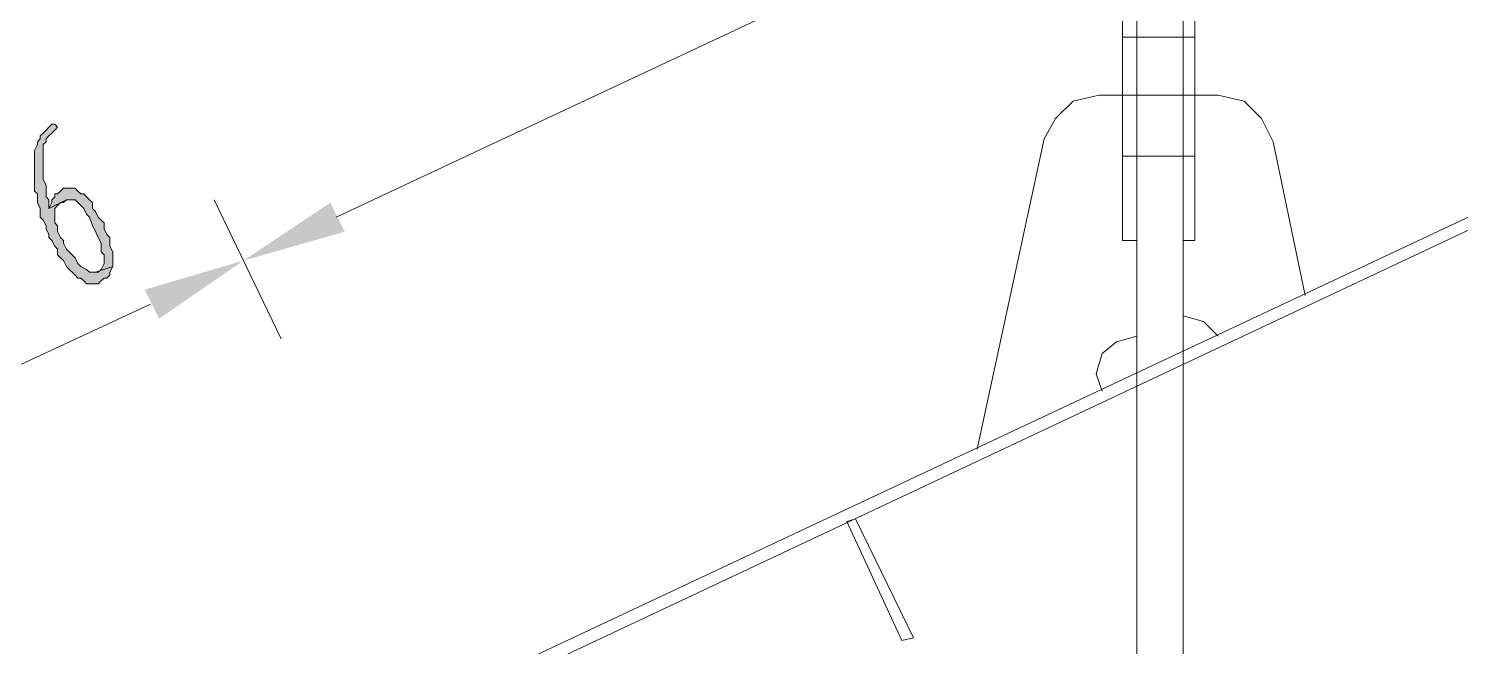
# Model space of a CAD drawing. Header units: millimetres. Extents: x 24 to 410, y 10 to 282.
# Drawn here: x 37.76 to 58.65, y 229.66 to 238.68 of the extents above; entities that cross this region are included whole.
import ezdxf

# ---------------------------------------------------------------- set-up
doc = ezdxf.new("R2010")
doc.units = ezdxf.units.MM

msp = doc.modelspace()

# ---------------------------------------------------------------- hatches: boundary and pattern name
h = msp.add_hatch(color=256)
h.dxf.hatch_style = 2
h.paths.add_polyline_path([(38.142333, 237.278333), (38.1, 237.278333), (38.057667, 237.236), (38.015333, 237.193667), (37.973, 237.151333), (37.930667, 237.109), (37.930667, 237.066667), (37.888333, 237.024333), (37.888333, 236.982), (37.846, 236.897333), (37.846, 236.304667), (37.888333, 236.262333), (37.888333, 236.135333), (37.930667, 236.050667), (37.930667, 236.008333), (37.930667, 235.923667), (37.973, 235.881333), (38.015333, 235.796667), (38.015333, 235.754333), (38.057667, 235.669667), (38.057667, 235.627333), (38.1, 235.585), (38.142333, 235.500333), (38.184667, 235.458), (38.184667, 235.373333), (38.227, 235.331), (38.269333, 235.288667), (38.311667, 235.204), (38.354, 235.161667), (38.396333, 235.119333), (38.438667, 235.077), (38.481, 235.034667), (38.523333, 235.034667), (38.565667, 234.992333), (38.608, 234.95), (38.777333, 234.95), (38.819667, 234.992333), (38.862, 235.034667), (38.904333, 235.034667), (38.946667, 235.077), (38.946667, 235.119333), (38.989, 235.204), (38.735, 235.119333), (38.650333, 235.119333), (38.608, 235.161667), (38.523333, 235.204), (38.481, 235.246333), (38.438667, 235.331), (38.396333, 235.373333), (38.354, 235.415667), (38.311667, 235.458), (38.269333, 235.542667), (38.269333, 235.585), (38.227, 235.627333), (38.184667, 235.712), (38.184667, 235.796667), (38.142333, 235.839), (38.142333, 236.050667), (38.184667, 236.093), (38.227, 236.135333), (38.269333, 236.135333), (38.311667, 236.177667), (38.057667, 236.050667), (38.057667, 236.177667), (38.015333, 236.22), (38.015333, 236.389333), (37.973, 236.474), (37.973, 236.982), (38.015333, 237.024333), (38.015333, 237.066667), (38.057667, 237.109), (38.1, 237.151333), (38.142333, 237.193667), (38.184667, 237.236)])
h = msp.add_hatch(color=256)
h.dxf.hatch_style = 2
h.paths.add_polyline_path([(38.269333, 236.347), (38.227, 236.304667), (38.184667, 236.262333), (38.142333, 236.262333), (38.142333, 236.22), (38.1, 236.177667), (38.1, 236.135333), (38.057667, 236.050667), (38.311667, 236.177667), (38.438667, 236.177667), (38.481, 236.135333), (38.523333, 236.093), (38.565667, 236.050667), (38.608, 235.966), (38.650333, 235.923667), (38.692667, 235.796667), (38.735, 235.712), (38.777333, 235.627333), (38.819667, 235.542667), (38.819667, 235.415667), (38.862, 235.373333), (38.862, 235.246333), (38.819667, 235.161667), (38.777333, 235.119333), (38.735, 235.119333), (38.989, 235.204), (38.989, 235.415667), (38.946667, 235.500333), (38.946667, 235.627333), (38.904333, 235.669667), (38.862, 235.754333), (38.862, 235.839), (38.819667, 235.881333), (38.777333, 235.923667), (38.735, 236.008333), (38.692667, 236.050667), (38.692667, 236.135333), (38.650333, 236.177667), (38.608, 236.22), (38.565667, 236.262333), (38.523333, 236.262333), (38.481, 236.304667), (38.438667, 236.347)])
h = msp.add_hatch(color=256)
h.dxf.hatch_style = 2
h.paths.add_polyline_path([(42.164, 236.135333), (42.375667, 235.712), (40.894, 235.288667)])
h = msp.add_hatch(color=256)
h.dxf.hatch_style = 2
h.paths.add_polyline_path([(39.454667, 234.865333), (39.666333, 234.442), (40.894, 235.288667)])

# ---------------------------------------------------------------- linework, layer by layer
at = {"lineweight": 0}
for points in [[(62.738, 245.533333), (42.248667, 235.923667)], [(38.227, 226.271667), (72.093667, 242.189)], [(38.227, 226.06), (71.839667, 241.892667)], [(53.932667, 221.615), (53.932667, 240.580333)], [(54.61, 221.615), (54.61, 240.580333), (53.932667, 240.580333)], [(53.721, 239.776), (53.721, 235.585)], [(54.779333, 239.776), (54.779333, 235.585)], [(54.779333, 238.548333), (53.721, 238.548333)], [(53.382298, 237.701667), (53.001298, 237.617), (52.747298, 237.363), (52.577965, 237.066667)], [(55.922333, 237.024333), (55.753, 237.363), (55.499, 237.617), (55.118, 237.701667), (53.382333, 237.701667)], [(51.604333, 232.537), (52.578, 237.066667)], [(56.388, 234.780667), (55.922333, 237.024333)], [(54.779333, 236.812667), (53.721, 236.812667)], [(41.444333, 234.145667), (40.470667, 236.177667)], [(41.444333, 234.145667), (40.470667, 236.177667)], [(53.932667, 235.585), (53.721, 235.585)], [(54.779333, 235.585), (54.61, 235.585)], [(39.539333, 234.653667), (36.533667, 233.256667)], [(55.118, 234.188), (54.906333, 234.399667), (54.61, 234.484333)], [(53.932667, 234.188), (53.636333, 234.103333), (53.424667, 233.934), (53.34, 233.637667), (53.424667, 233.383667)], [(50.503667, 229.743), (49.699333, 231.478667), (49.826333, 231.521)], [(50.503667, 229.743), (50.673, 229.785333), (49.826333, 231.521)]]:
    msp.add_lwpolyline(points, dxfattribs=at)
for points in [[(38.142333, 237.278333), (38.1, 237.278333), (38.057667, 237.236), (38.015333, 237.193667), (37.973, 237.151333), (37.930667, 237.109), (37.930667, 237.066667), (37.888333, 237.024333), (37.888333, 236.982), (37.846, 236.897333), (37.846, 236.304667), (37.888333, 236.262333), (37.888333, 236.135333), (37.930667, 236.050667), (37.930667, 236.008333), (37.930667, 235.923667), (37.973, 235.881333), (38.015333, 235.796667), (38.015333, 235.754333), (38.057667, 235.669667), (38.057667, 235.627333), (38.1, 235.585), (38.142333, 235.500333), (38.184667, 235.458), (38.184667, 235.373333), (38.227, 235.331), (38.269333, 235.288667), (38.311667, 235.204), (38.354, 235.161667), (38.396333, 235.119333), (38.438667, 235.077), (38.481, 235.034667), (38.523333, 235.034667), (38.565667, 234.992333), (38.608, 234.95), (38.777333, 234.95), (38.819667, 234.992333), (38.862, 235.034667), (38.904333, 235.034667), (38.946667, 235.077), (38.946667, 235.119333), (38.989, 235.204), (38.735, 235.119333), (38.650333, 235.119333), (38.608, 235.161667), (38.523333, 235.204), (38.481, 235.246333), (38.438667, 235.331), (38.396333, 235.373333), (38.354, 235.415667), (38.311667, 235.458), (38.269333, 235.542667), (38.269333, 235.585), (38.227, 235.627333), (38.184667, 235.712), (38.184667, 235.796667), (38.142333, 235.839), (38.142333, 236.050667), (38.184667, 236.093), (38.227, 236.135333), (38.269333, 236.135333), (38.311667, 236.177667), (38.057667, 236.050667), (38.057667, 236.177667), (38.015333, 236.22), (38.015333, 236.389333), (37.973, 236.474), (37.973, 236.982), (38.015333, 237.024333), (38.015333, 237.066667), (38.057667, 237.109), (38.1, 237.151333), (38.142333, 237.193667), (38.184667, 237.236)], [(38.269333, 236.347), (38.227, 236.304667), (38.184667, 236.262333), (38.142333, 236.262333), (38.142333, 236.22), (38.1, 236.177667), (38.1, 236.135333), (38.057667, 236.050667), (38.311667, 236.177667), (38.438667, 236.177667), (38.481, 236.135333), (38.523333, 236.093), (38.565667, 236.050667), (38.608, 235.966), (38.650333, 235.923667), (38.692667, 235.796667), (38.735, 235.712), (38.777333, 235.627333), (38.819667, 235.542667), (38.819667, 235.415667), (38.862, 235.373333), (38.862, 235.246333), (38.819667, 235.161667), (38.777333, 235.119333), (38.735, 235.119333), (38.989, 235.204), (38.989, 235.415667), (38.946667, 235.500333), (38.946667, 235.627333), (38.904333, 235.669667), (38.862, 235.754333), (38.862, 235.839), (38.819667, 235.881333), (38.777333, 235.923667), (38.735, 236.008333), (38.692667, 236.050667), (38.692667, 236.135333), (38.650333, 236.177667), (38.608, 236.22), (38.565667, 236.262333), (38.523333, 236.262333), (38.481, 236.304667), (38.438667, 236.347)]]:
    msp.add_lwpolyline(points, close=True, dxfattribs=at)

doc.saveas('drawing.dxf')
